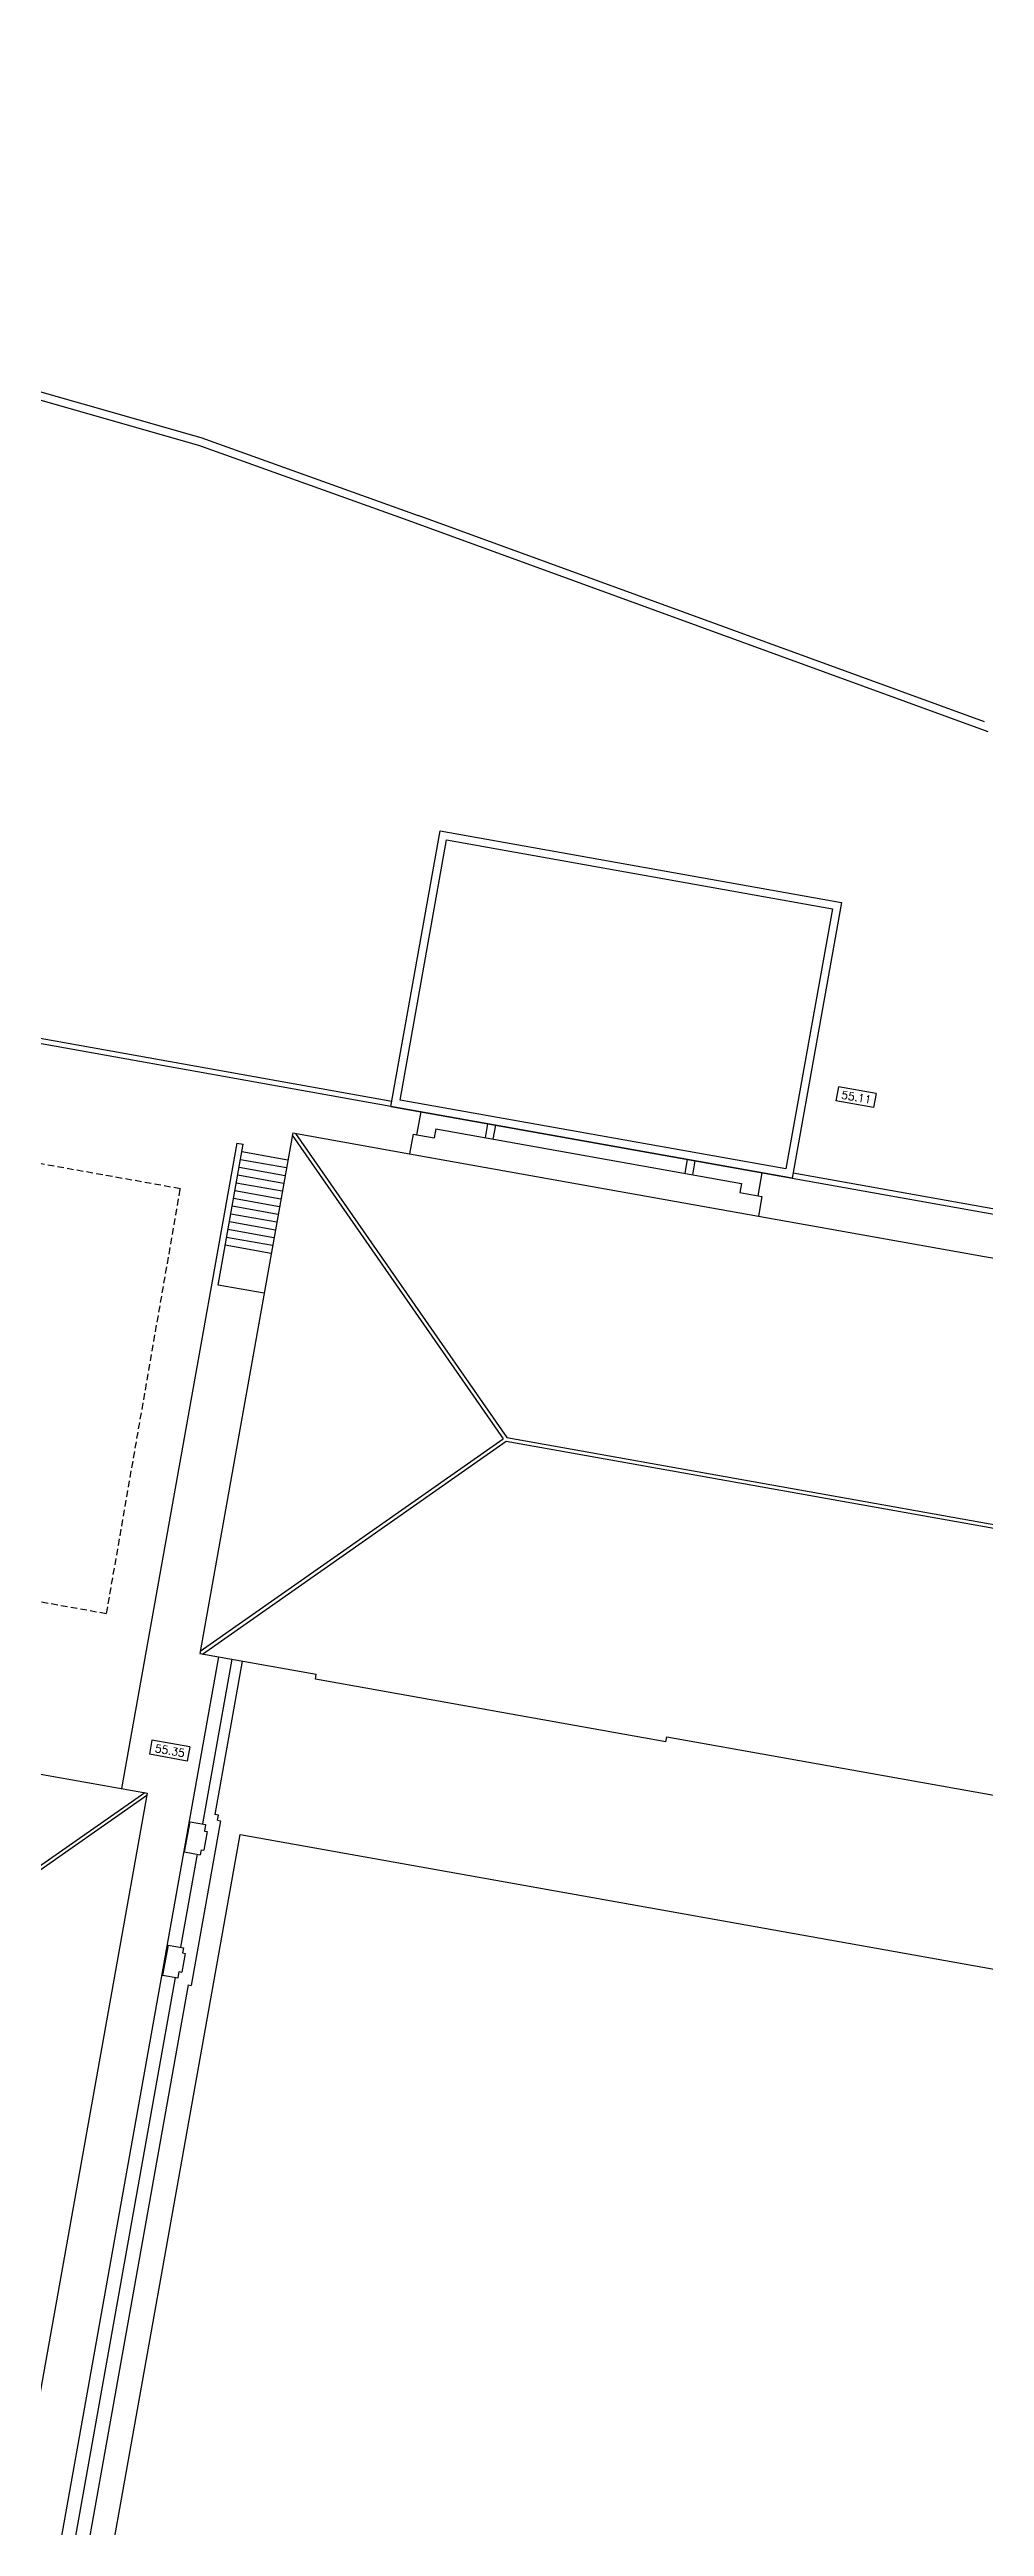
# Model space of a CAD drawing. Header units: millimetres. Extents: x -91430 to -91248, y -106326 to -106141.
# Drawn here: x -91361.9 to -91326.3, y -106234.8 to -106140.6 of the extents above; entities that cross this region are included whole.
import ezdxf
from ezdxf.enums import TextEntityAlignment as Align

# ---------------------------------------------------------------- set-up
doc = ezdxf.new("R2010")
doc.units = ezdxf.units.MM
doc.header["$MEASUREMENT"] = 0
doc.linetypes.add('HIDDEN', pattern=[0.375, 0.25, -0.125])
doc.layers.get('0').update_dxf_attribs({"color": 152, "lineweight": 0})
doc.layers.add('Desenho base', color=7, linetype='Continuous')
doc.styles.get("Standard").update_dxf_attribs({"font": 'simplex.shx'})

# ---------------------------------------------------------------- blocks, each defined once
blk = doc.blocks.new('COMPART')
for p, q in [((0.568, 0.16), (-0.289, 0.16)), ((-0.289, 0.16), (-0.289, -0.16)), ((0.568, 0.16), (0.568, -0.16)), ((0.568, -0.16), (-0.289, -0.16))]:
    blk.add_line(p, q)
blk.add_attdef('LEGENDA', text='', height=0.12).set_placement((0, 0), align=Align.BOTTOM_CENTER)

msp = doc.modelspace()

# ---------------------------------------------------------------- linework, layer by layer
at = {"layer": 'Desenho base'}
for p, q in [((-91347.167, -106181.646), (-91347.228, -106181.991)), ((-91347.167, -106181.646), (-91335.543, -106183.722)), ((-91354.736, -106182.188), (-91359.12, -106206.735)), ((-91355.446, -106187.587), (-91354.49, -106182.232)), ((-91354.736, -106182.188), (-91354.49, -106182.232)), ((-91352.794, -106182.839), (-91354.543, -106182.527)), ((-91352.794, -106182.839), (-91354.543, -106182.527)), ((-91352.609, -106181.802), (-91348.164, -106182.595)), ((-91348.031, -106181.847), (-91348.164, -106182.595)), ((-91348.031, -106181.847), (-91347.228, -106181.991)), ((-91352.953, -106183.725), (-91354.701, -106183.413)), ((-91352.9, -106183.43), (-91354.648, -106183.118)), ((-91352.847, -106183.135), (-91354.595, -106182.822)), ((-91353.111, -106184.611), (-91354.859, -106184.299)), ((-91353.058, -106184.316), (-91354.806, -106184.004)), ((-91353.005, -106184.021), (-91354.754, -106183.708)), ((-91335.543, -106183.722), (-91335.604, -106184.067)), ((-91335.604, -106184.067), (-91334.772, -106184.215)), ((-91334.772, -106184.215), (-91334.906, -106184.963)), ((-91353.322, -106185.792), (-91355.07, -106185.48)), ((-91353.269, -106185.497), (-91355.017, -106185.185)), ((-91353.216, -106185.202), (-91354.965, -106184.89)), ((-91353.164, -106184.906), (-91354.912, -106184.594)), ((-91334.906, -106184.963), (-91291.892, -106192.646)), ((-91353.427, -106186.383), (-91355.176, -106186.071)), ((-91353.375, -106186.088), (-91355.123, -106185.776)), ((-91353.698, -106187.899), (-91355.446, -106187.587)), ((-91344.497, -106193.525), (-91303.56, -106200.837)), ((-91344.473, -106193.391), (-91303.536, -106200.703)), ((-91363.113, -106244.846), (-91355.413, -106201.732)), ((-91356.145, -106201.601), (-91351.715, -106202.393)), ((-91356.029, -106208.084), (-91354.911, -106201.822)), ((-91354.532, -106201.89), (-91355.574, -106207.723)), ((-91351.749, -106202.579), (-91351.715, -106202.393)), ((-91338.422, -106204.959), (-91351.749, -106202.579)), ((-91373.935, -106204.089), (-91358.132, -106206.912)), ((-91338.422, -106204.959), (-91338.388, -106204.773)), ((-91338.388, -106204.773), (-91295.359, -106212.458)), ((-91358.227, -106206.895), (-91367.431, -106213.325)), ((-91358.149, -106207.007), (-91367.386, -106213.46)), ((-91365.12, -106246.036), (-91358.132, -106206.912)), ((-91356.717, -106209.149), (-91356.512, -106207.998)), ((-91356.512, -106207.998), (-91355.921, -106208.103)), ((-91355.353, -106207.966), (-91356.47, -106214.222)), ((-91355.466, -106207.946), (-91355.353, -106207.966)), ((-91356.092, -106209.063), (-91355.994, -106209.08)), ((-91355.966, -106208.354), (-91355.867, -106208.372)), ((-91356.867, -106212.774), (-91356.235, -106209.235)), ((-91356.717, -106209.149), (-91356.127, -106209.255)), ((-91357.349, -106212.688), (-91357.554, -106213.835)), ((-91357.349, -106212.688), (-91356.759, -106212.794)), ((-91356.759, -106212.794), (-91356.794, -106212.991)), ((-91356.964, -106213.941), (-91356.92, -106213.699)), ((-91356.92, -106213.699), (-91356.822, -106213.717)), ((-91356.695, -106213.008), (-91356.822, -106213.717)), ((-91356.794, -106212.991), (-91356.695, -106213.008)), ((-91357.072, -106213.921), (-91361.248, -106237.301)), ((-91357.554, -106213.835), (-91356.964, -106213.941)), ((-91356.583, -106214.202), (-91356.47, -106214.222))]:
    msp.add_line(p, q, dxfattribs=at)
for points in [[(-91426.367, -106279.573), (-91429.731, -106223.78), (-91424.288, -106190.806), (-91421.576, -106174.501), (-91415.538, -106140.598), (-91373.974, -106150.262), (-91356.101, -106155.358), (-91347.839, -106158.317)], [(-91425.226, -106292.677), (-91429.43, -106223.796), (-91423.992, -106190.855), (-91421.28, -106174.552), (-91415.298, -106140.962), (-91374.049, -106150.553), (-91356.193, -106155.644), (-91348.227, -106158.496)], [(-91416.421, -106147.253), (-91363.078, -106156.027), (-91366.892, -106177.367), (-91348.84, -106180.6)], [(-91348.227, -106158.496), (-91326.183, -106166.538)], [(-91326.311, -106166.163), (-91347.839, -106158.317)], [(-91348.875, -106180.796), (-91367.124, -106177.529)], [(-91348.875, -106180.796), (-91289.897, -106191.33)], [(-91347.884, -106181.873), (-91347.728, -106181.001)], [(-91345.283, -106181.983), (-91345.188, -106181.455)], [(-91344.987, -106182.035), (-91344.893, -106181.508)], [(-91352.609, -106181.802), (-91356.145, -106201.601)], [(-91352.625, -106181.889), (-91344.608, -106193.436)], [(-91352.506, -106181.82), (-91344.473, -106193.391)], [(-91348.164, -106182.595), (-91334.906, -106184.963)], [(-91337.693, -106183.338), (-91337.598, -106182.811)], [(-91337.397, -106183.391), (-91337.303, -106182.863)], [(-91334.919, -106184.189), (-91334.763, -106183.317)], [(-91333.581, -106183.325), (-91289.665, -106191.168), (-91291.418, -106200.979), (-91276.606, -106203.624)], [(-91356.13, -106201.514), (-91344.608, -106193.436)], [(-91356.043, -106201.62), (-91344.497, -106193.525)], [(-91355.921, -106208.103), (-91355.966, -106208.354)], [(-91355.431, -106207.749), (-91355.574, -106207.723)], [(-91355.466, -106207.946), (-91355.431, -106207.749)], [(-91362.513, -106252.789), (-91354.601, -106208.49)], [(-91356.092, -106209.063), (-91356.127, -106209.255)], [(-91355.867, -106208.372), (-91355.994, -106209.08)], [(-91354.601, -106208.49), (-91302.53, -106217.79)], [(-91356.583, -106214.202), (-91360.692, -106237.207)]]:
    msp.add_lwpolyline(points, dxfattribs=at)
for points in [[(-91347.003, -106170.312), (-91331.744, -106173.038), (-91333.617, -106183.522), (-91348.875, -106180.796)], [(-91346.76, -106170.66), (-91332.092, -106173.28), (-91333.859, -106183.174), (-91348.527, -106180.554)]]:
    msp.add_lwpolyline(points, close=True, dxfattribs=at)
at = {"layer": 'Desenho base', "linetype": 'HIDDEN'}
msp.add_lwpolyline([(-91367.105, -106182.099), (-91369.91, -106198.257), (-91369.91, -106198.257), (-91359.686, -106200.078), (-91359.686, -106200.078), (-91356.88, -106183.925), (-91356.88, -106183.925), (-91356.88, -106183.925), (-91367.105, -106182.099), (-91367.105, -106182.099)], close=True, dxfattribs=at)

# ---------------------------------------------------------------- block references
at = {"layer": 'Desenho base'}
ref = msp.add_blockref('COMPART', (-91331.428, -106180.399), dxfattribs=dict(at, xscale=1.699999999963073, yscale=1.699999999941042, zscale=1.699999999956826, rotation=349.8734931160388))
ref.add_attrib('LEGENDA', '55.11', dxfattribs={"layer": '0', "height": 0.2974, "rotation": 349.87349}).set_placement((-91331.18, -106180.444), align=Align.MIDDLE_CENTER)
ref = msp.add_blockref('COMPART', (-91357.525, -106205.252), dxfattribs=dict(at, xscale=1.699999999963073, yscale=1.699999999941042, zscale=1.699999999956826, rotation=349.8734931160388))
ref.add_attrib('LEGENDA', '55.35', dxfattribs={"layer": '0', "height": 0.2974, "rotation": 349.87349}).set_placement((-91357.276, -106205.297), align=Align.MIDDLE_CENTER)

doc.saveas('drawing.dxf')
